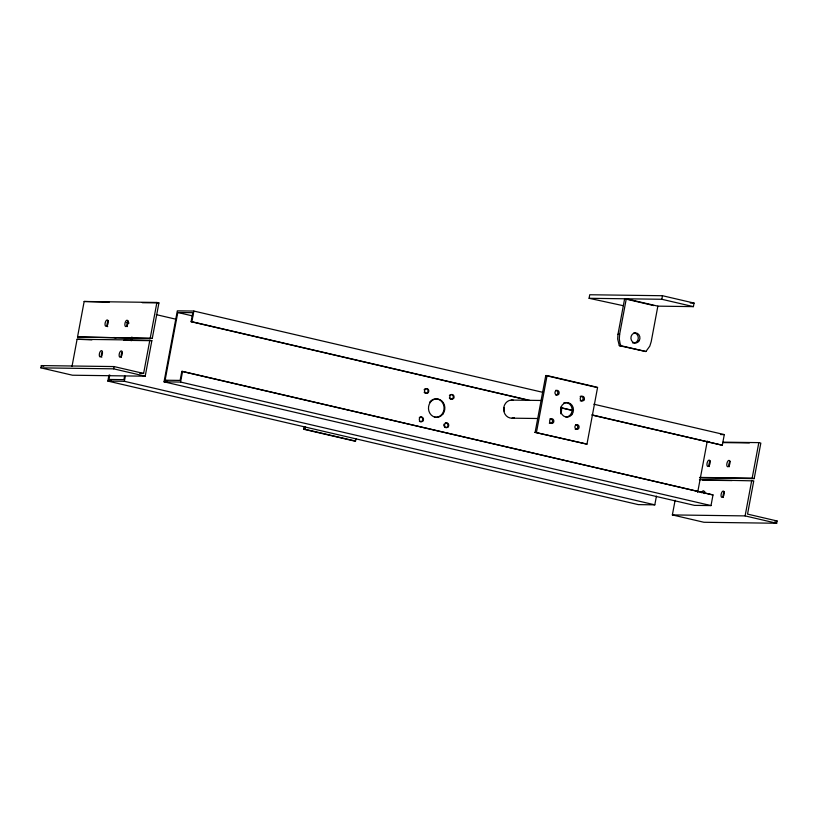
<?xml version="1.0" encoding="UTF-8"?>
<svg xmlns="http://www.w3.org/2000/svg" width="818" height="818" viewBox="0 0 818 818"><rect width="100%" height="100%" fill="white"/><g stroke="black" fill="none" stroke-linecap="round" stroke-linejoin="round"><path stroke-width="1.23" d="M653.776 305.564L624.625 298.774L617.989 334.276L617.662 338.989L619.318 345.697L645.893 351.525L649.809 346.116L651.21 341.648L657.856 306.147L693.398 306.627L694.063 303.079L662.488 295.727L589.747 294.746L589.093 298.294L623.204 305.687M693.398 306.627L661.823 299.276L626.281 298.795L619.635 334.296L619.318 339.01L620.095 343.662L620.974 345.717L645.893 351.525M40.9 367.865L41.329 365.585L114.06 366.566L143.61 373.448L149.827 340.216L151.851 340.687L145.205 376.188L72.475 375.217L40.9 367.865L113.63 368.836L145.205 376.188M72.025 366.321L77.097 339.245L149.827 340.216M77.526 336.975L84.162 301.474L156.903 302.456L158.917 302.926L152.271 338.417L77.526 336.975L152.271 338.417M656.435 496.117L654.809 504.839L638.275 504.614L107.843 381.076L108.947 375.165M111.391 380.033L108.906 379.46L109.755 374.951M113.63 368.836L114.06 366.566M124.622 375.891L123.917 379.654L108.906 379.46M131.197 340.779L131.903 337.016M107.843 381.076L124.367 381.3L125.307 376.321M132.066 340.196L132.526 337.711M150.256 337.946L156.903 302.456M526.506 399.808L191.105 321.699L192.792 312.68L177.782 312.476L165.113 380.217L180.124 380.411L181.811 371.392L182.567 371.403L712.999 494.941L711.006 505.585L694.482 505.371L164.04 381.832L177.332 310.84L193.866 311.055L542.927 392.354M164.04 381.832L180.573 382.057L182.567 371.403M191.105 321.699L191.872 321.709L193.866 311.055M356.004 438.571L355.544 441.035L354.225 441.014L303.703 429.256L304.163 426.781M303.703 429.256L305.022 429.276L305.482 426.802M535.125 432.364L545.759 375.564L547.078 375.585L597.6 387.343L586.966 444.143L535.125 432.364L586.966 444.143M536.455 432.374L547.078 375.585M661.823 299.276L662.488 295.727M699.431 479.696L753.767 480.872L747.55 514.103L777.1 520.984L776.671 523.254L703.94 522.273L672.365 514.921L675.116 500.238M697.652 492.456L707.284 441.035M592.344 415.145L722.304 445.237L724.298 434.593L593.858 404.215M672.365 514.921L745.106 515.902L751.742 480.401M699.502 477.426L752.171 478.131L758.818 442.63L760.832 443.1L754.186 478.602L700.269 477.876M589.093 298.294L624.625 298.774M690.228 303.028L694.063 303.079M109.152 302.251L84.162 301.474M142.332 302.701L158.917 302.926M617.989 334.276L619.635 334.296M619.318 345.697L620.974 345.717M91.882 339.889L77.097 339.245M123.774 340.319L151.851 340.687M139.786 373.397L143.61 373.448M511.27 400.074L541.669 400.483M512.15 418.172L537.477 418.509M720.484 434.542L724.298 434.593M706.496 441.924L709.053 441.965M723.081 442.149L758.818 442.63M722.55 442.589L749.349 442.947M702.723 480.186L732.069 480.585M712.999 494.941L181.811 371.392M774.544 520.943L777.1 520.984M626.281 298.795L657.856 306.147M545.759 375.564L596.271 387.323M177.782 312.476L192.69 315.952M191.872 321.709L529.757 400.401M560.811 407.63L571.986 410.237M591.864 414.869L722.304 445.237M561.291 407.906L572.477 410.513M156.289 314.644L176.167 319.276M126.585 322.466L129.07 323.049M752.171 478.131L754.186 478.602M113.886 337.466L115.911 337.936M715.801 477.64L717.826 478.111M180.573 382.057L711.006 505.585M165.113 380.217L167.598 380.789M745.106 515.902L776.671 523.254M124.367 381.3L654.809 504.839M41.329 365.585L43.783 366.167M305.022 429.276L355.544 441.035M701.639 492.773A3.262 1.462 -76.9 0 1 703.572 490.81A3.262 1.462 -76.9 0 1 704.359 493.551M723.398 497.477A3.262 1.462 -76.9 0 1 724.431 491.935M703.991 492.518A3.262 1.462 -76.9 0 1 704.789 491.506M709.308 466.546A3.262 1.462 -76.9 0 1 710.321 461.015M729.135 466.802A3.262 1.462 -76.9 0 1 730.177 461.27M121.483 357.292A3.262 1.462 -76.9 0 1 122.117 352.261M101.8 357.231A3.262 1.462 -76.9 0 1 102.454 351.75M107.7 326.689A3.262 1.462 -76.9 0 1 107.097 324.02A3.262 1.462 -76.9 0 1 108.405 320.84M127.219 326.617A3.262 1.462 -76.9 0 1 128.262 321.085M563.694 402.957A7.25 6.452 -89.2 0 1 572.048 408.489A7.25 6.452 -89.2 0 1 566.056 417.078M581.24 396.249A2.352 2.096 -89.2 0 1 583.019 399.164A2.352 2.096 -89.2 0 1 580.207 400.779M580.166 396.423A2.352 2.096 -89.2 0 1 580.688 396.249M575.555 424.634A2.352 2.096 -89.2 0 1 577.764 427.16A2.352 2.096 -89.2 0 1 575.238 429.297M549.921 418.816A2.352 2.096 -89.2 0 1 552.457 420.544A2.352 2.096 -89.2 0 1 550.913 423.387M549.819 423.366A2.352 2.096 -89.2 0 1 549.318 423.121M555.616 390.35A2.352 2.096 -89.2 0 1 557.825 392.568A2.352 2.096 -89.2 0 1 555.841 395.053M514.225 417.722A9.059 8.068 -89.2 0 1 503.663 409.644A9.059 8.068 -89.2 0 1 513.377 400.247M561.168 406.832A9.059 8.068 -89.2 0 1 560.698 413.755M560.933 407.742A7.127 6.35 -89.2 0 1 560.974 411.434M504.358 411.342A7.127 6.35 -89.2 0 1 504.185 407.661M633.94 332.875A5.072 4.519 -89.2 0 1 638.224 338.785A5.072 4.519 -89.2 0 1 632.437 342.803M429.665 402.149A9.213 8.19 -89.2 0 1 443.622 404.992A9.213 8.19 -89.2 0 1 434.419 417.16M424.092 389.849A2.352 2.096 -89.2 0 1 427.231 389.112A2.352 2.096 -89.2 0 1 427.323 392.722A2.352 2.096 -89.2 0 1 424.143 392.2M419.307 417.528A2.352 2.096 -89.2 0 1 422.538 418.407A2.352 2.096 -89.2 0 1 420.933 421.689M420.38 421.699A2.352 2.096 -89.2 0 1 419.378 421.26M445.227 423.008A2.352 2.096 -89.2 0 1 447.967 425.104A2.352 2.096 -89.2 0 1 445.442 427.548M444.931 427.344A2.352 2.096 -89.2 0 1 444.481 427.006M443.888 425.984A2.352 2.096 -89.2 0 1 444.01 424.184M451.26 394.491A2.352 2.096 -89.2 0 1 452.978 398.08A2.352 2.096 -89.2 0 1 449.348 397.967M449.409 395.605A2.352 2.096 -89.2 0 1 450.197 394.767M723.265 496.516A3.262 1.462 -76.9 0 0 723.603 491.168A3.262 1.462 -76.9 0 0 721.047 495.054A3.262 1.462 -76.9 0 0 723.265 496.516M709.186 465.565A3.262 1.462 -76.9 0 0 709.492 460.217A3.262 1.462 -76.9 0 0 706.946 464.143A3.262 1.462 -76.9 0 0 709.186 465.565M729.012 465.851A3.262 1.462 -76.9 0 0 729.339 460.493A3.262 1.462 -76.9 0 0 726.783 464.379A3.262 1.462 -76.9 0 0 729.012 465.851M121.35 356.341A3.262 1.462 -76.9 0 0 121.688 350.983A3.262 1.462 -76.9 0 0 119.131 354.869A3.262 1.462 -76.9 0 0 121.35 356.341M101.718 355.728A3.262 1.462 -76.9 0 0 101.657 350.625A3.262 1.462 -76.9 0 0 99.285 355.032A3.262 1.462 -76.9 0 0 101.718 355.728M107.27 325.38A3.262 1.462 -76.9 0 0 107.577 320.042A3.262 1.462 -76.9 0 0 105.031 323.959A3.262 1.462 -76.9 0 0 107.27 325.38M127.097 325.666A3.262 1.462 -76.9 0 0 127.424 320.319A3.262 1.462 -76.9 0 0 124.868 324.204A3.262 1.462 -76.9 0 0 127.097 325.666M571.823 414.685A7.25 6.452 -89.2 0 0 568.357 402.763A7.25 6.452 -89.2 0 0 560.892 412.139A7.25 6.452 -89.2 0 0 571.823 414.685M583.991 400.012A2.352 2.096 -89.2 0 0 582.559 396.26A2.352 2.096 -89.2 0 0 580.381 399.532A2.352 2.096 -89.2 0 0 583.991 400.012M578.561 428.571A2.352 2.096 -89.2 0 0 577.426 424.695A2.352 2.096 -89.2 0 0 575.003 427.742A2.352 2.096 -89.2 0 0 578.561 428.571M558.612 394.286A2.352 2.096 -89.2 0 0 557.487 390.411A2.352 2.096 -89.2 0 0 555.054 393.458A2.352 2.096 -89.2 0 0 558.612 394.286M553.53 422.344A2.352 2.096 -89.2 0 0 551.782 418.765A2.352 2.096 -89.2 0 0 549.9 422.252A2.352 2.096 -89.2 0 0 553.53 422.344M639.247 340.656A5.072 4.519 -89.2 0 0 635.596 332.895A5.072 4.519 -89.2 0 0 631.435 340.36A5.072 4.519 -89.2 0 0 639.247 340.656M442.906 414.061A9.213 8.19 -89.2 0 0 438.151 399.051A9.213 8.19 -89.2 0 0 428.939 411.219A9.213 8.19 -89.2 0 0 442.906 414.061M448.203 426.822A2.352 2.096 -89.2 0 0 447.068 422.947A2.352 2.096 -89.2 0 0 444.644 425.994A2.352 2.096 -89.2 0 0 448.203 426.822M453.734 398.09A2.352 2.096 -89.2 0 0 452.017 394.501A2.352 2.096 -89.2 0 0 450.104 397.977A2.352 2.096 -89.2 0 0 453.734 398.09M428.213 392.589A2.352 2.096 -89.2 0 0 427.18 388.683A2.352 2.096 -89.2 0 0 424.685 391.648A2.352 2.096 -89.2 0 0 428.213 392.589M423.07 420.759A2.352 2.096 -89.2 0 0 421.607 417.027A2.352 2.096 -89.2 0 0 419.46 420.319A2.352 2.096 -89.2 0 0 423.07 420.759"/></g></svg>
